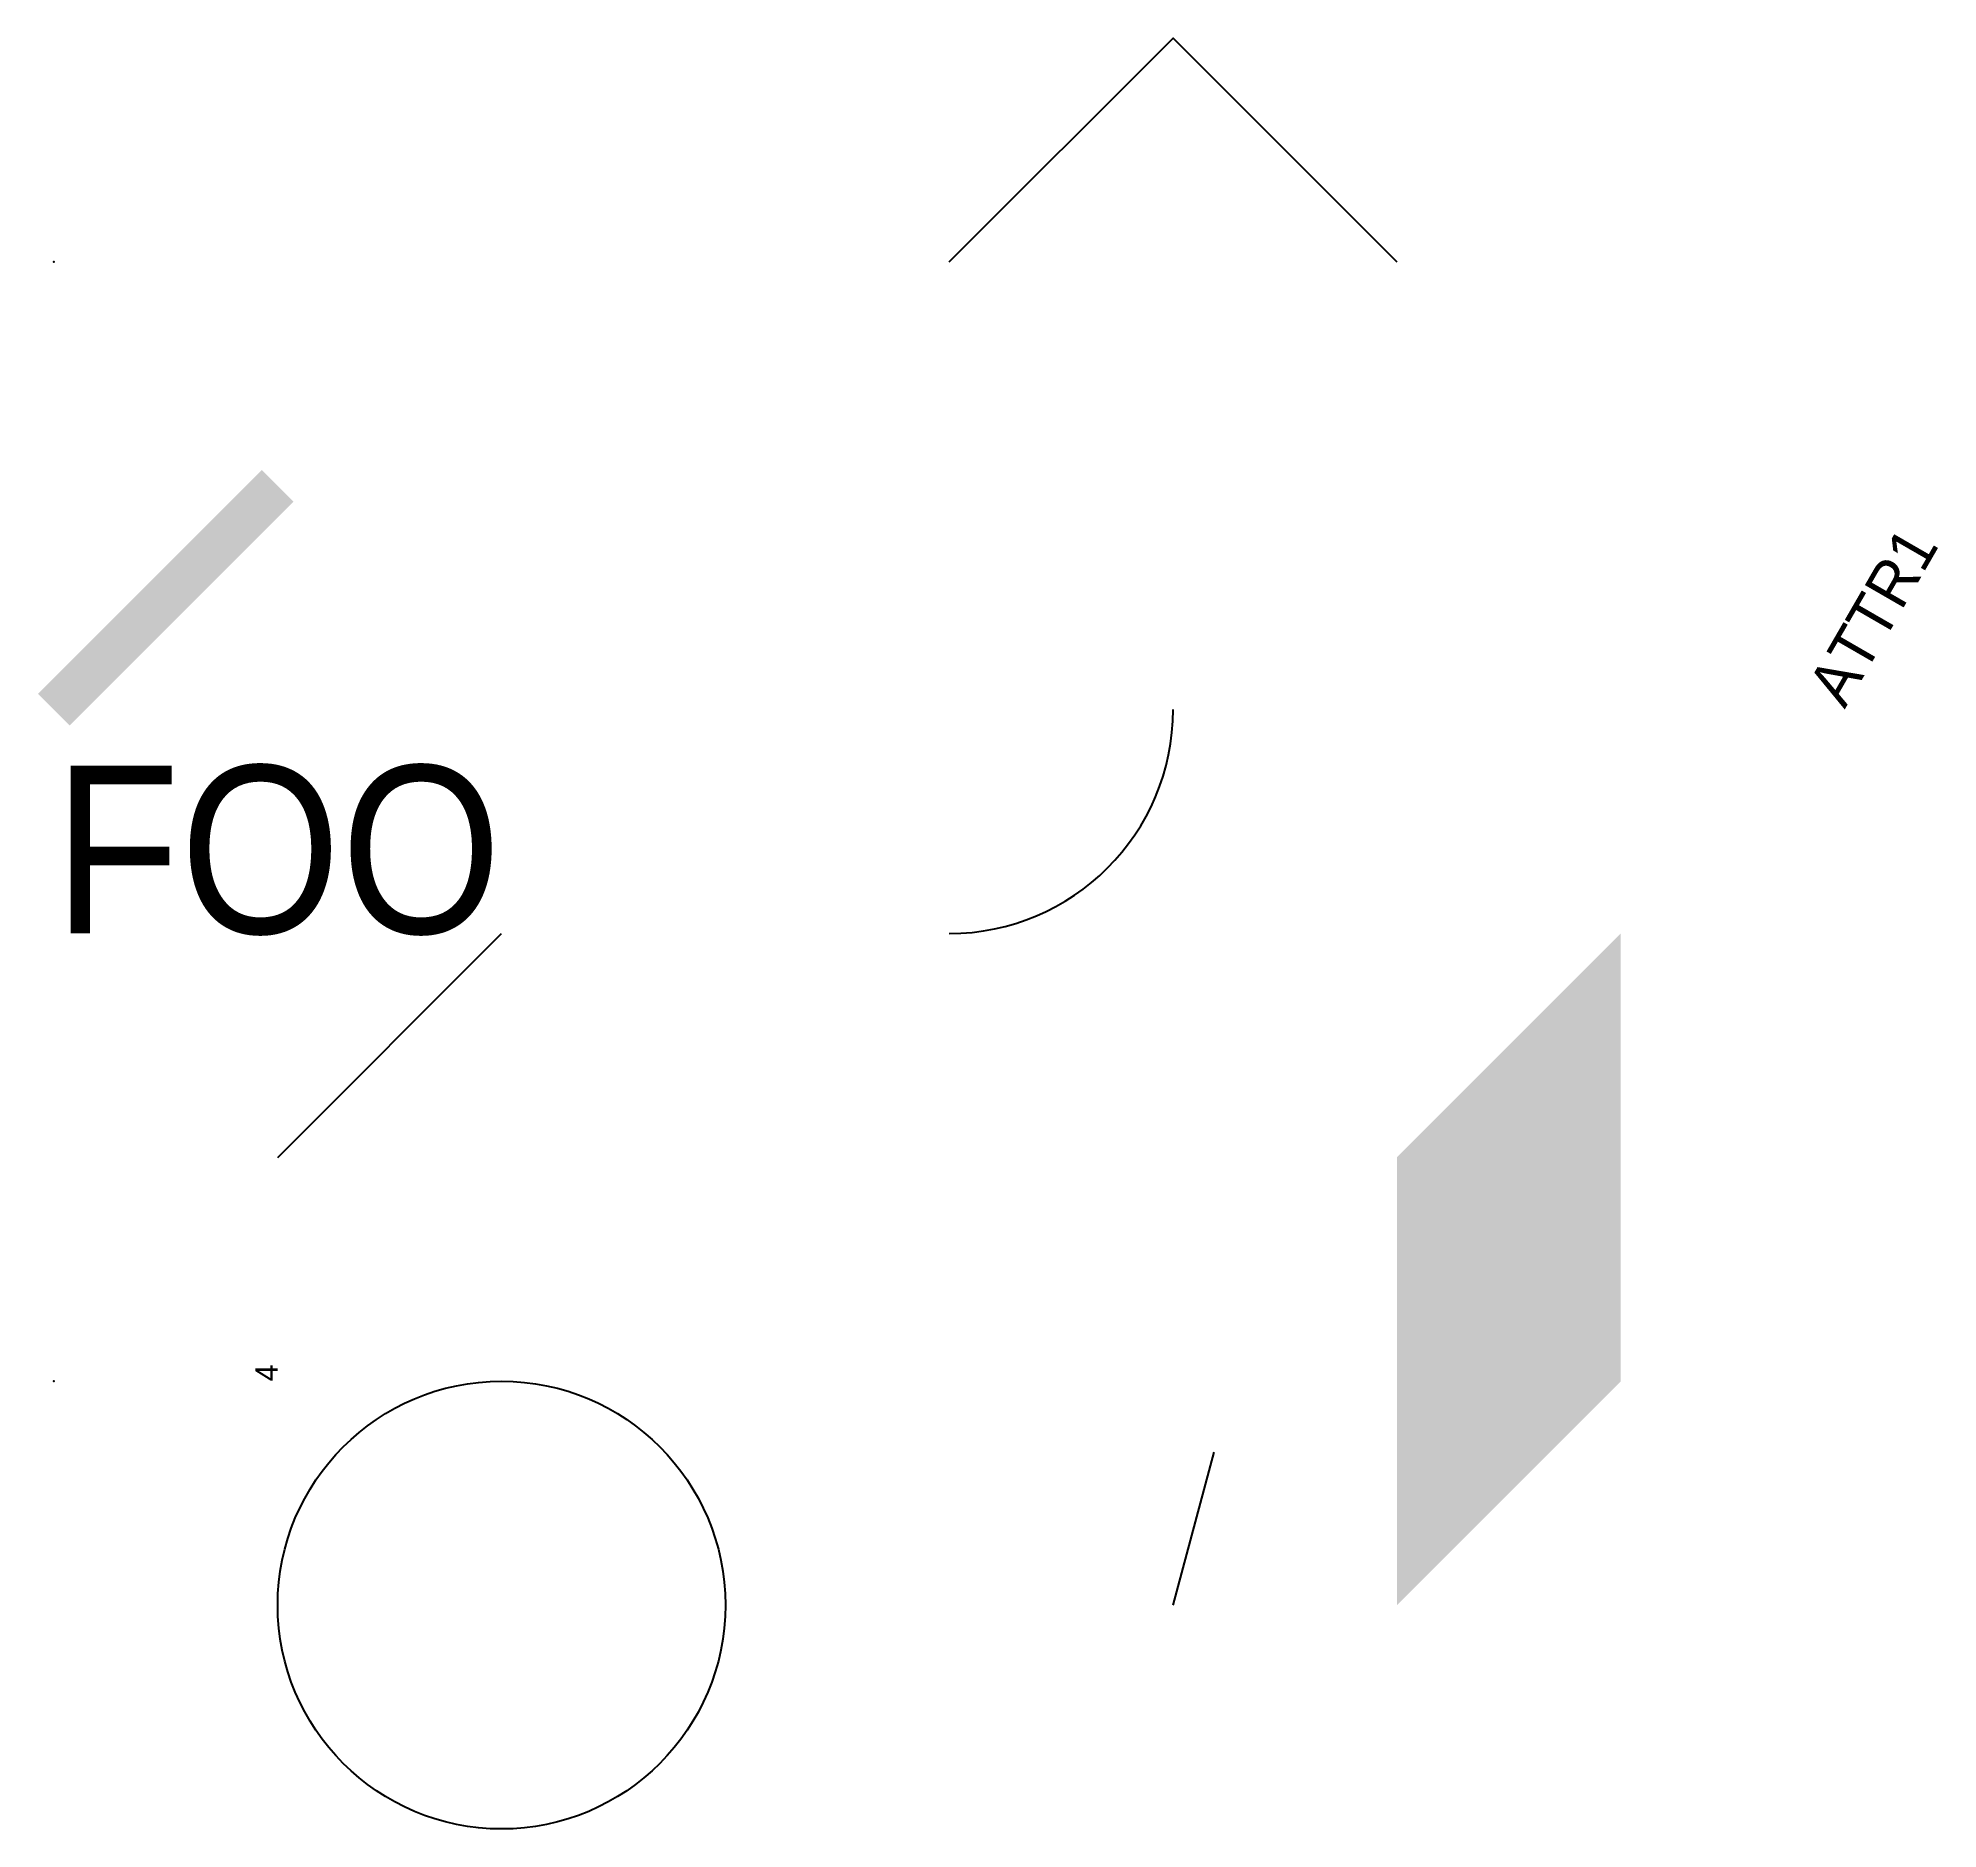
# Model space of a CAD drawing. Extents: x 0.93 to 9.42, y 0 to 8.
import ezdxf
from ezdxf.enums import TextEntityAlignment as Align

# ---------------------------------------------------------------- set-up
doc = ezdxf.new("R2010")
doc.units = 0
doc.layers.get('0').update_dxf_attribs({"linetype": 'CONTINUOUS'})

# ---------------------------------------------------------------- blocks, each defined once
blk = doc.blocks.new('BLOCK1', base_point=(6, 1))
blk.add_line((6, 1), (7, 2))
blk = doc.blocks.new('BLOCK2', base_point=(1, 2))
blk.add_attdef('ATTR2', (1, 2), '', height=0.2, rotation=60)

msp = doc.modelspace()

# ---------------------------------------------------------------- linework, layer by layer
msp.add_line((2, 3), (3, 4))
msp.add_lwpolyline([(5, 7), (6, 8), (7, 7)])
msp.add_circle((3, 1), 1)
msp.add_arc((5, 5), 1, 270, 0)
for p in [(1, 7), (1, 2)]:
    msp.add_point(p)
msp.add_solid([(7, 1), (8, 2), (7, 3), (8, 4)])
msp.add_trace([(0.929289, 5.070711), (1.070711, 4.929289), (1.929289, 6.070711), (2.070711, 5.929289)])

# ---------------------------------------------------------------- block references
at = {"xscale": 0.5, "yscale": 0.5, "zscale": 0.5, "rotation": 30}
msp.add_blockref('BLOCK2', (2, 2), dxfattribs=at).add_auto_attribs({'ATTR2': '4'})
msp.add_blockref('BLOCK1', (6, 1), dxfattribs=at)

# ---------------------------------------------------------------- texts
msp.add_text('FOO', height=0.75).set_placement((1, 4), (3, 4), align=Align.ALIGNED)
msp.add_attdef('ATTR1', (9, 5), '3', height=0.2, rotation=60)

doc.saveas('drawing.dxf')
